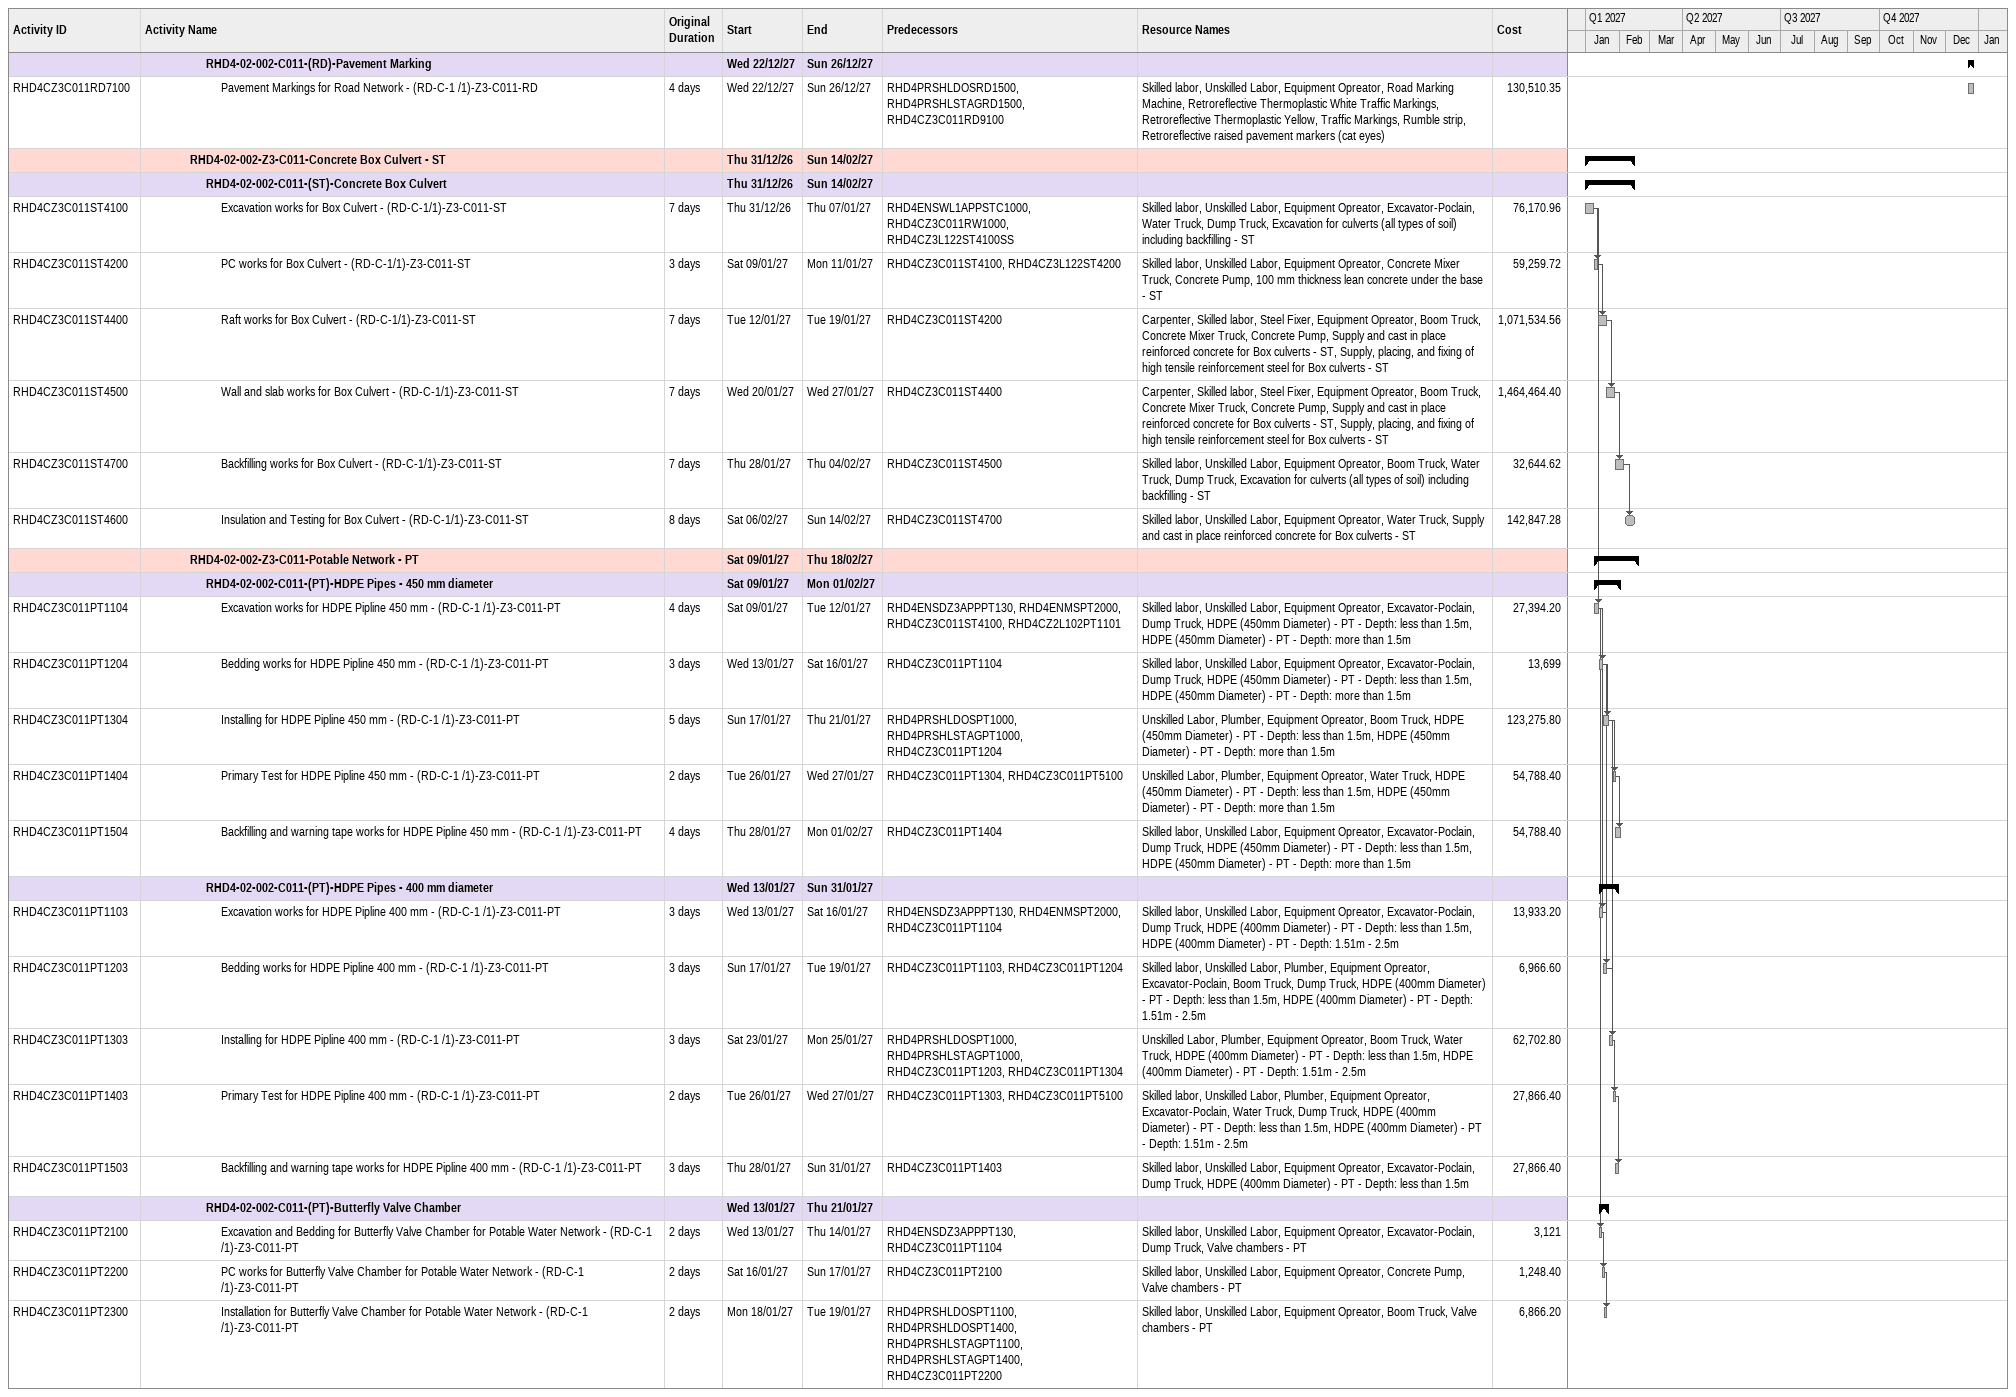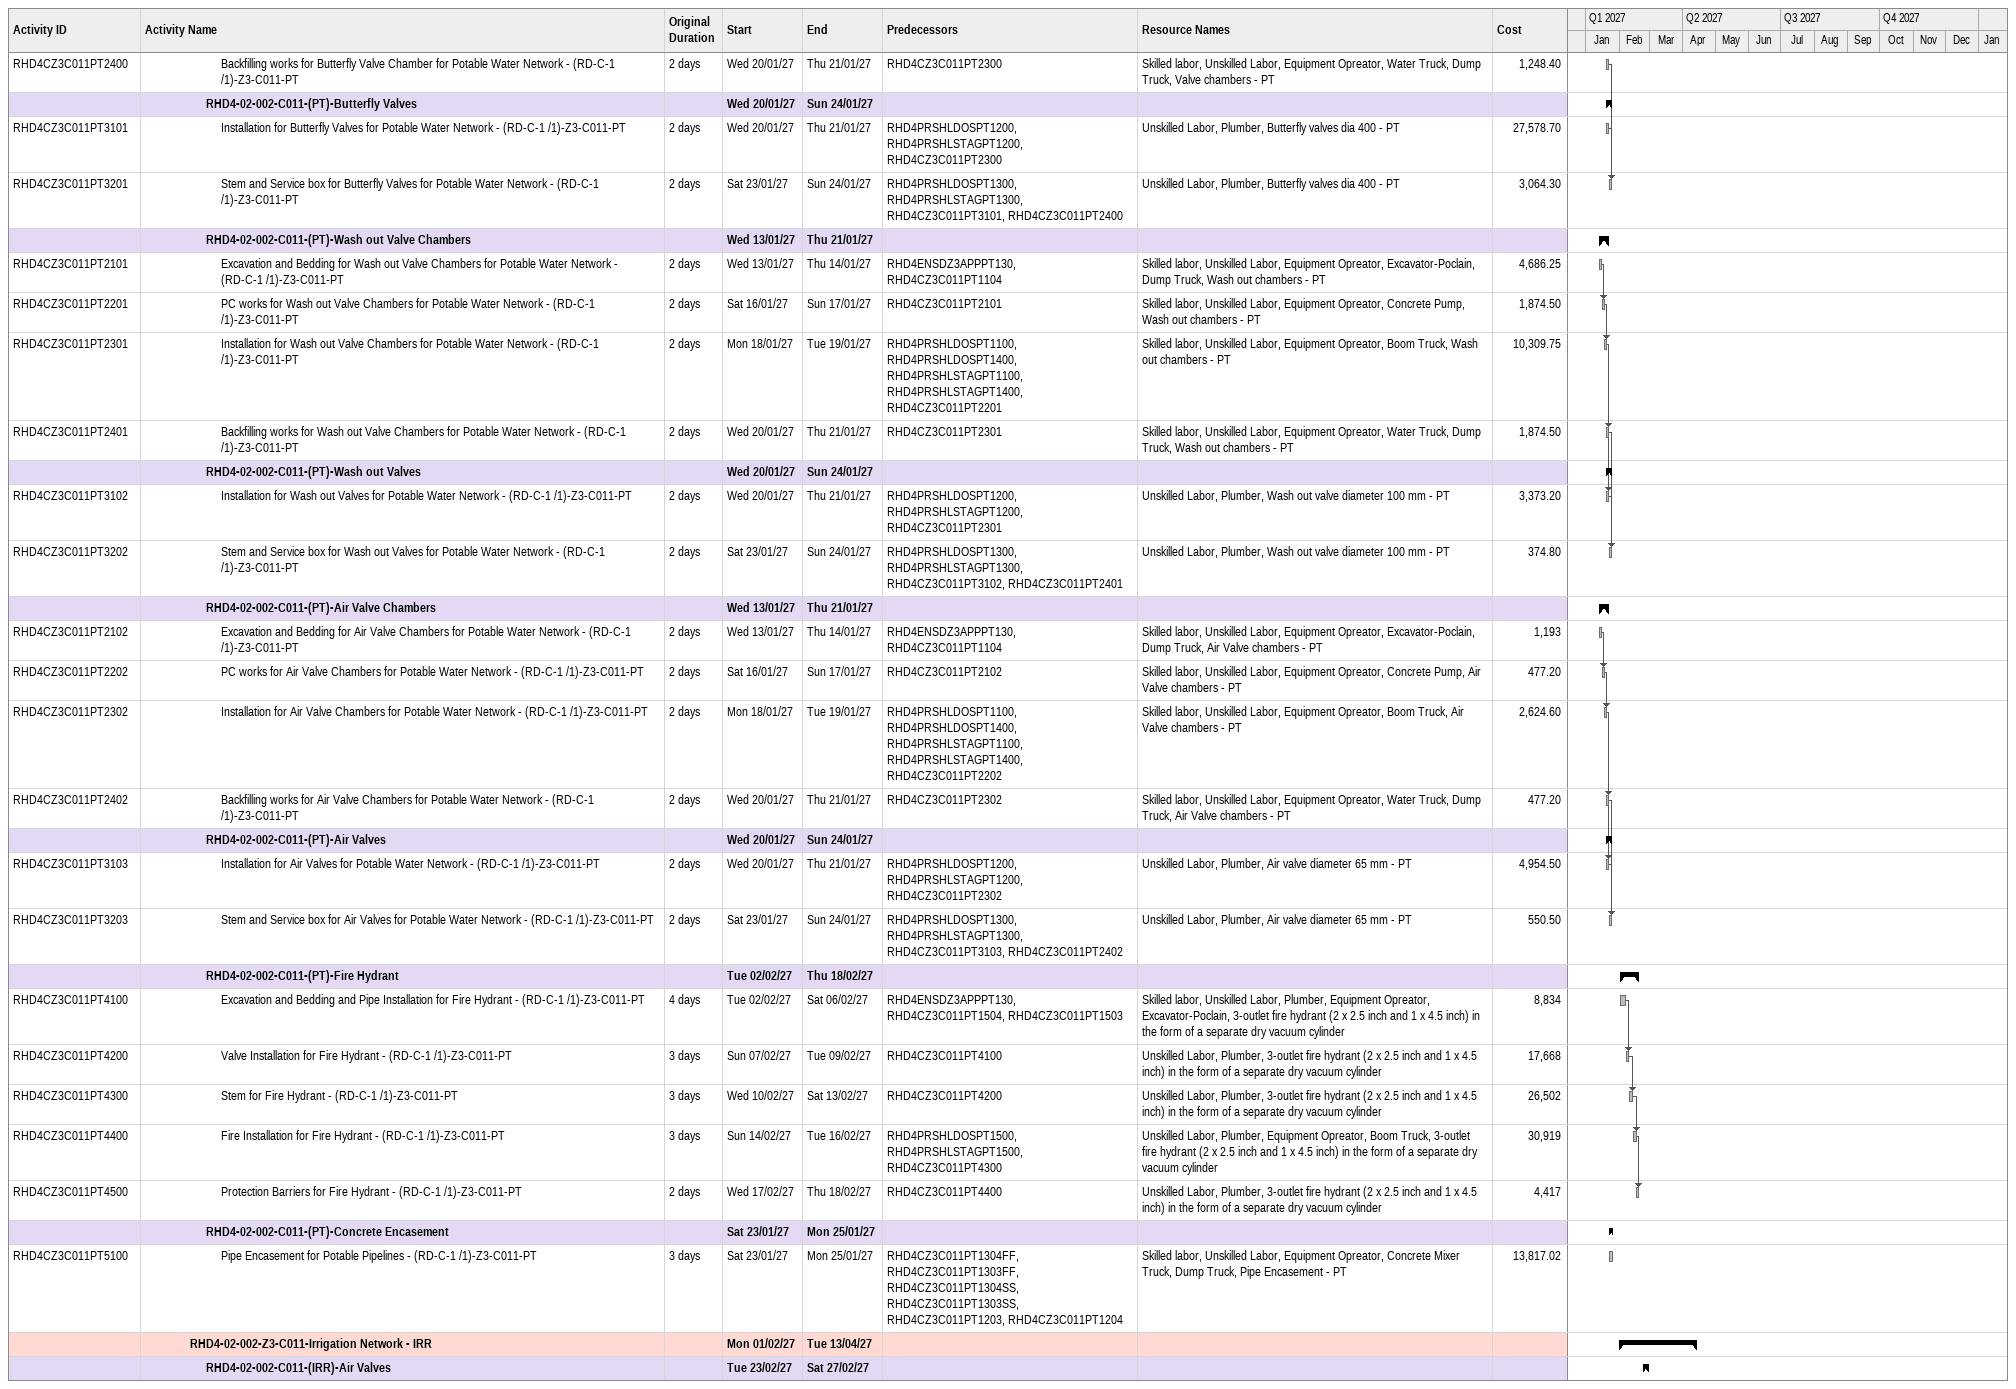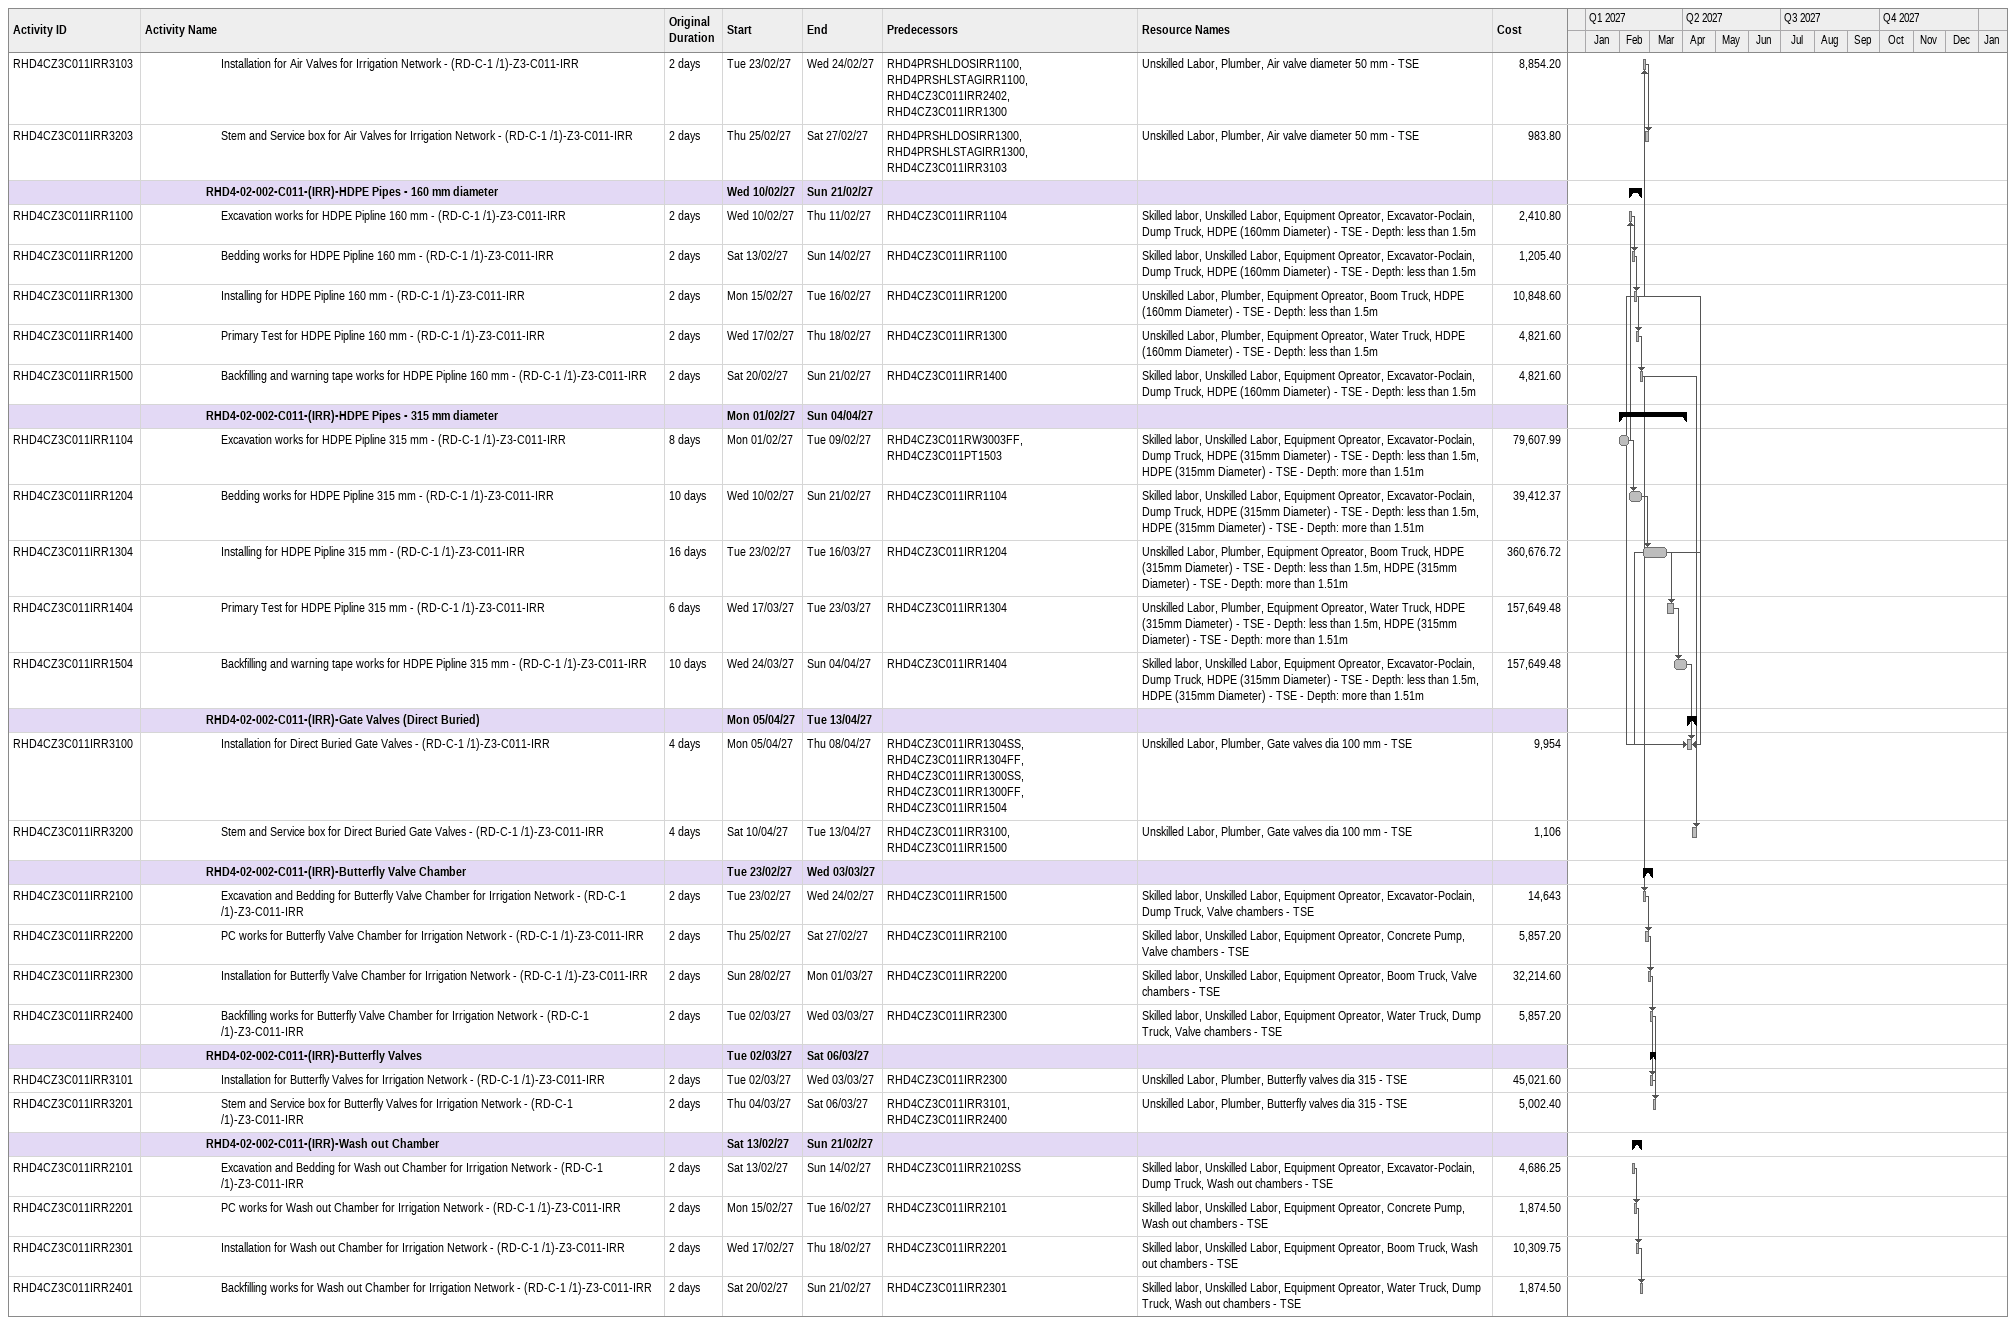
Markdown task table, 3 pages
| ID | Level | Task | Original duration | Start | Finish | Predecessors | Resources | Cost |
|---|---|---|---|---|---|---|---|---|
|  | 5 | **RHD4-02-002-C011-(RD)-Pavement Marking** |  | 2027-12-22 | 2027-12-26 |  |  |  |
| RHD4CZ3C011RD7100 | 6 | Pavement Markings for Road Network - (RD-C-1 /1)-Z3-C011-RD | 4d | 2027-12-22 | 2027-12-26 | RHD4PRSHLDOSRD1500, RHD4PRSHLSTAGRD1500, RHD4CZ3C011RD9100 | Skilled labor, Unskilled Labor, Equipment Opreator, Road Marking Machine, Retroreflective Thermoplastic White Traffic Markings, Retroreflective Thermoplastic Yellow, Traffic Markings, Rumble strip, Retroreflective raised pavement markers (cat eyes) | 130510.35 |
|  | 4 | **RHD4-02-002-Z3-C011-Concrete Box Culvert - ST** |  | 2026-12-31 | 2027-02-14 |  |  |  |
|  | 5 | **RHD4-02-002-C011-(ST)-Concrete Box Culvert** |  | 2026-12-31 | 2027-02-14 |  |  |  |
| RHD4CZ3C011ST4100 | 6 | Excavation works for Box Culvert - (RD-C-1/1)-Z3-C011-ST | 7d | 2026-12-31 | 2027-01-07 | RHD4ENSWL1APPSTC1000, RHD4CZ3C011RW1000, RHD4CZ3L122ST4100SS | Skilled labor, Unskilled Labor, Equipment Opreator, Excavator-Poclain, Water Truck, Dump Truck, Excavation for culverts (all types of soil) including backfilling - ST | 76170.96 |
| RHD4CZ3C011ST4200 | 6 | PC works for Box Culvert - (RD-C-1/1)-Z3-C011-ST | 3d | 2027-01-09 | 2027-01-11 | RHD4CZ3C011ST4100, RHD4CZ3L122ST4200 | Skilled labor, Unskilled Labor, Equipment Opreator, Concrete Mixer Truck, Concrete Pump, 100 mm thickness lean concrete under the base - ST | 59259.72 |
| RHD4CZ3C011ST4400 | 6 | Raft works for Box Culvert - (RD-C-1/1)-Z3-C011-ST | 7d | 2027-01-12 | 2027-01-19 | RHD4CZ3C011ST4200 | Carpenter, Skilled labor, Steel Fixer, Equipment Opreator, Boom Truck, Concrete Mixer Truck, Concrete Pump, Supply and cast in place reinforced concrete for Box culverts - ST, Supply, placing, and fixing of high tensile reinforcement steel for Box culverts - ST | 1071534.56 |
| RHD4CZ3C011ST4500 | 6 | Wall and slab works for Box Culvert - (RD-C-1/1)-Z3-C011-ST | 7d | 2027-01-20 | 2027-01-27 | RHD4CZ3C011ST4400 | Carpenter, Skilled labor, Steel Fixer, Equipment Opreator, Boom Truck, Concrete Mixer Truck, Concrete Pump, Supply and cast in place reinforced concrete for Box culverts - ST, Supply, placing, and fixing of high tensile reinforcement steel for Box culverts - ST | 1464464.40 |
| RHD4CZ3C011ST4700 | 6 | Backfilling works for Box Culvert - (RD-C-1/1)-Z3-C011-ST | 7d | 2027-01-28 | 2027-02-04 | RHD4CZ3C011ST4500 | Skilled labor, Unskilled Labor, Equipment Opreator, Boom Truck, Water Truck, Dump Truck, Excavation for culverts (all types of soil) including backfilling - ST | 32644.62 |
| RHD4CZ3C011ST4600 | 6 | Insulation and Testing for Box Culvert - (RD-C-1/1)-Z3-C011-ST | 8d | 2027-02-06 | 2027-02-14 | RHD4CZ3C011ST4700 | Skilled labor, Unskilled Labor, Equipment Opreator, Water Truck, Supply and cast in place reinforced concrete for Box culverts - ST | 142847.28 |
|  | 4 | **RHD4-02-002-Z3-C011-Potable Network - PT** |  | 2027-01-09 | 2027-02-18 |  |  |  |
|  | 5 | **RHD4-02-002-C011-(PT)-HDPE Pipes - 450 mm diameter** |  | 2027-01-09 | 2027-02-01 |  |  |  |
| RHD4CZ3C011PT1104 | 6 | Excavation works for HDPE Pipline 450 mm - (RD-C-1 /1)-Z3-C011-PT | 4d | 2027-01-09 | 2027-01-12 | RHD4ENSDZ3APPPT130, RHD4ENMSPT2000, RHD4CZ3C011ST4100, RHD4CZ2L102PT1101 | Skilled labor, Unskilled Labor, Equipment Opreator, Excavator-Poclain, Dump Truck, HDPE (450mm Diameter) - PT - Depth: less than 1.5m, HDPE (450mm Diameter) - PT - Depth: more than 1.5m | 27394.20 |
| RHD4CZ3C011PT1204 | 6 | Bedding works for HDPE Pipline 450 mm - (RD-C-1 /1)-Z3-C011-PT | 3d | 2027-01-13 | 2027-01-16 | RHD4CZ3C011PT1104 | Skilled labor, Unskilled Labor, Equipment Opreator, Excavator-Poclain, Dump Truck, HDPE (450mm Diameter) - PT - Depth: less than 1.5m, HDPE (450mm Diameter) - PT - Depth: more than 1.5m | 13699 |
| RHD4CZ3C011PT1304 | 6 | Installing for HDPE Pipline 450 mm - (RD-C-1 /1)-Z3-C011-PT | 5d | 2027-01-17 | 2027-01-21 | RHD4PRSHLDOSPT1000, RHD4PRSHLSTAGPT1000, RHD4CZ3C011PT1204 | Unskilled Labor, Plumber, Equipment Opreator, Boom Truck, HDPE (450mm Diameter) - PT - Depth: less than 1.5m, HDPE (450mm Diameter) - PT - Depth: more than 1.5m | 123275.80 |
| RHD4CZ3C011PT1404 | 6 | Primary Test for HDPE Pipline 450 mm - (RD-C-1 /1)-Z3-C011-PT | 2d | 2027-01-26 | 2027-01-27 | RHD4CZ3C011PT1304, RHD4CZ3C011PT5100 | Unskilled Labor, Plumber, Equipment Opreator, Water Truck, HDPE (450mm Diameter) - PT - Depth: less than 1.5m, HDPE (450mm Diameter) - PT - Depth: more than 1.5m | 54788.40 |
| RHD4CZ3C011PT1504 | 6 | Backfilling and warning tape works for HDPE Pipline 450 mm - (RD-C-1 /1)-Z3-C011-PT | 4d | 2027-01-28 | 2027-02-01 | RHD4CZ3C011PT1404 | Skilled labor, Unskilled Labor, Equipment Opreator, Excavator-Poclain, Dump Truck, HDPE (450mm Diameter) - PT - Depth: less than 1.5m, HDPE (450mm Diameter) - PT - Depth: more than 1.5m | 54788.40 |
|  | 5 | **RHD4-02-002-C011-(PT)-HDPE Pipes - 400 mm diameter** |  | 2027-01-13 | 2027-01-31 |  |  |  |
| RHD4CZ3C011PT1103 | 6 | Excavation works for HDPE Pipline 400 mm - (RD-C-1 /1)-Z3-C011-PT | 3d | 2027-01-13 | 2027-01-16 | RHD4ENSDZ3APPPT130, RHD4ENMSPT2000, RHD4CZ3C011PT1104 | Skilled labor, Unskilled Labor, Equipment Opreator, Excavator-Poclain, Dump Truck, HDPE (400mm Diameter) - PT - Depth: less than 1.5m, HDPE (400mm Diameter) - PT - Depth: 1.51m - 2.5m | 13933.20 |
| RHD4CZ3C011PT1203 | 6 | Bedding works for HDPE Pipline 400 mm - (RD-C-1 /1)-Z3-C011-PT | 3d | 2027-01-17 | 2027-01-19 | RHD4CZ3C011PT1103, RHD4CZ3C011PT1204 | Skilled labor, Unskilled Labor, Plumber, Equipment Opreator, Excavator-Poclain, Boom Truck, Dump Truck, HDPE (400mm Diameter) - PT - Depth: less than 1.5m, HDPE (400mm Diameter) - PT - Depth: 1.51m - 2.5m | 6966.60 |
| RHD4CZ3C011PT1303 | 6 | Installing for HDPE Pipline 400 mm - (RD-C-1 /1)-Z3-C011-PT | 3d | 2027-01-23 | 2027-01-25 | RHD4PRSHLDOSPT1000, RHD4PRSHLSTAGPT1000, RHD4CZ3C011PT1203, RHD4CZ3C011PT1304 | Unskilled Labor, Plumber, Equipment Opreator, Boom Truck, Water Truck, HDPE (400mm Diameter) - PT - Depth: less than 1.5m, HDPE (400mm Diameter) - PT - Depth: 1.51m - 2.5m | 62702.80 |
| RHD4CZ3C011PT1403 | 6 | Primary Test for HDPE Pipline 400 mm - (RD-C-1 /1)-Z3-C011-PT | 2d | 2027-01-26 | 2027-01-27 | RHD4CZ3C011PT1303, RHD4CZ3C011PT5100 | Skilled labor, Unskilled Labor, Plumber, Equipment Opreator, Excavator-Poclain, Water Truck, Dump Truck, HDPE (400mm Diameter) - PT - Depth: less than 1.5m, HDPE (400mm Diameter) - PT - Depth: 1.51m - 2.5m | 27866.40 |
| RHD4CZ3C011PT1503 | 6 | Backfilling and warning tape works for HDPE Pipline 400 mm - (RD-C-1 /1)-Z3-C011-PT | 3d | 2027-01-28 | 2027-01-31 | RHD4CZ3C011PT1403 | Skilled labor, Unskilled Labor, Equipment Opreator, Excavator-Poclain, Dump Truck, HDPE (400mm Diameter) - PT - Depth: less than 1.5m | 27866.40 |
|  | 5 | **RHD4-02-002-C011-(PT)-Butterfly Valve Chamber** |  | 2027-01-13 | 2027-01-21 |  |  |  |
| RHD4CZ3C011PT2100 | 6 | Excavation and Bedding for Butterfly Valve Chamber for Potable Water Network - (RD-C-1 /1)-Z3-C011-PT | 2d | 2027-01-13 | 2027-01-14 | RHD4ENSDZ3APPPT130, RHD4CZ3C011PT1104 | Skilled labor, Unskilled Labor, Equipment Opreator, Excavator-Poclain, Dump Truck, Valve chambers - PT | 3121 |
| RHD4CZ3C011PT2200 | 6 | PC works for Butterfly Valve Chamber for Potable Water Network - (RD-C-1 /1)-Z3-C011-PT | 2d | 2027-01-16 | 2027-01-17 | RHD4CZ3C011PT2100 | Skilled labor, Unskilled Labor, Equipment Opreator, Concrete Pump, Valve chambers - PT | 1248.40 |
| RHD4CZ3C011PT2300 | 6 | Installation for Butterfly Valve Chamber for Potable Water Network - (RD-C-1 /1)-Z3-C011-PT | 2d | 2027-01-18 | 2027-01-19 | RHD4PRSHLDOSPT1100, RHD4PRSHLDOSPT1400, RHD4PRSHLSTAGPT1100, RHD4PRSHLSTAGPT1400, RHD4CZ3C011PT2200 | Skilled labor, Unskilled Labor, Equipment Opreator, Boom Truck, Valve chambers - PT | 6866.20 |
| RHD4CZ3C011PT2400 | 6 | Backfilling works for Butterfly Valve Chamber for Potable Water Network - (RD-C-1 /1)-Z3-C011-PT | 2d | 2027-01-20 | 2027-01-21 | RHD4CZ3C011PT2300 | Skilled labor, Unskilled Labor, Equipment Opreator, Water Truck, Dump Truck, Valve chambers - PT | 1248.40 |
|  | 5 | **RHD4-02-002-C011-(PT)-Butterfly Valves** |  | 2027-01-20 | 2027-01-24 |  |  |  |
| RHD4CZ3C011PT3101 | 6 | Installation for Butterfly Valves for Potable Water Network - (RD-C-1 /1)-Z3-C011-PT | 2d | 2027-01-20 | 2027-01-21 | RHD4PRSHLDOSPT1200, RHD4PRSHLSTAGPT1200, RHD4CZ3C011PT2300 | Unskilled Labor, Plumber, Butterfly valves dia 400 - PT | 27578.70 |
| RHD4CZ3C011PT3201 | 6 | Stem and Service box for Butterfly Valves for Potable Water Network - (RD-C-1 /1)-Z3-C011-PT | 2d | 2027-01-23 | 2027-01-24 | RHD4PRSHLDOSPT1300, RHD4PRSHLSTAGPT1300, RHD4CZ3C011PT3101, RHD4CZ3C011PT2400 | Unskilled Labor, Plumber, Butterfly valves dia 400 - PT | 3064.30 |
|  | 5 | **RHD4-02-002-C011-(PT)-Wash out Valve Chambers** |  | 2027-01-13 | 2027-01-21 |  |  |  |
| RHD4CZ3C011PT2101 | 6 | Excavation and Bedding for Wash out Valve Chambers for Potable Water Network - (RD-C-1 /1)-Z3-C011-PT | 2d | 2027-01-13 | 2027-01-14 | RHD4ENSDZ3APPPT130, RHD4CZ3C011PT1104 | Skilled labor, Unskilled Labor, Equipment Opreator, Excavator-Poclain, Dump Truck, Wash out chambers - PT | 4686.25 |
| RHD4CZ3C011PT2201 | 6 | PC works for Wash out Valve Chambers for Potable Water Network - (RD-C-1 /1)-Z3-C011-PT | 2d | 2027-01-16 | 2027-01-17 | RHD4CZ3C011PT2101 | Skilled labor, Unskilled Labor, Equipment Opreator, Concrete Pump, Wash out chambers - PT | 1874.50 |
| RHD4CZ3C011PT2301 | 6 | Installation for Wash out Valve Chambers for Potable Water Network - (RD-C-1 /1)-Z3-C011-PT | 2d | 2027-01-18 | 2027-01-19 | RHD4PRSHLDOSPT1100, RHD4PRSHLDOSPT1400, RHD4PRSHLSTAGPT1100, RHD4PRSHLSTAGPT1400, RHD4CZ3C011PT2201 | Skilled labor, Unskilled Labor, Equipment Opreator, Boom Truck, Wash out chambers - PT | 10309.75 |
| RHD4CZ3C011PT2401 | 6 | Backfilling works for Wash out Valve Chambers for Potable Water Network - (RD-C-1 /1)-Z3-C011-PT | 2d | 2027-01-20 | 2027-01-21 | RHD4CZ3C011PT2301 | Skilled labor, Unskilled Labor, Equipment Opreator, Water Truck, Dump Truck, Wash out chambers - PT | 1874.50 |
|  | 5 | **RHD4-02-002-C011-(PT)-Wash out Valves** |  | 2027-01-20 | 2027-01-24 |  |  |  |
| RHD4CZ3C011PT3102 | 6 | Installation for Wash out Valves for Potable Water Network - (RD-C-1 /1)-Z3-C011-PT | 2d | 2027-01-20 | 2027-01-21 | RHD4PRSHLDOSPT1200, RHD4PRSHLSTAGPT1200, RHD4CZ3C011PT2301 | Unskilled Labor, Plumber, Wash out valve diameter 100 mm - PT | 3373.20 |
| RHD4CZ3C011PT3202 | 6 | Stem and Service box for Wash out Valves for Potable Water Network - (RD-C-1 /1)-Z3-C011-PT | 2d | 2027-01-23 | 2027-01-24 | RHD4PRSHLDOSPT1300, RHD4PRSHLSTAGPT1300, RHD4CZ3C011PT3102, RHD4CZ3C011PT2401 | Unskilled Labor, Plumber, Wash out valve diameter 100 mm - PT | 374.80 |
|  | 5 | **RHD4-02-002-C011-(PT)-Air Valve Chambers** |  | 2027-01-13 | 2027-01-21 |  |  |  |
| RHD4CZ3C011PT2102 | 6 | Excavation and Bedding for Air Valve Chambers for Potable Water Network - (RD-C-1 /1)-Z3-C011-PT | 2d | 2027-01-13 | 2027-01-14 | RHD4ENSDZ3APPPT130, RHD4CZ3C011PT1104 | Skilled labor, Unskilled Labor, Equipment Opreator, Excavator-Poclain, Dump Truck, Air Valve chambers - PT | 1193 |
| RHD4CZ3C011PT2202 | 6 | PC works for Air Valve Chambers for Potable Water Network - (RD-C-1 /1)-Z3-C011-PT | 2d | 2027-01-16 | 2027-01-17 | RHD4CZ3C011PT2102 | Skilled labor, Unskilled Labor, Equipment Opreator, Concrete Pump, Air Valve chambers - PT | 477.20 |
| RHD4CZ3C011PT2302 | 6 | Installation for Air Valve Chambers for Potable Water Network - (RD-C-1 /1)-Z3-C011-PT | 2d | 2027-01-18 | 2027-01-19 | RHD4PRSHLDOSPT1100, RHD4PRSHLDOSPT1400, RHD4PRSHLSTAGPT1100, RHD4PRSHLSTAGPT1400, RHD4CZ3C011PT2202 | Skilled labor, Unskilled Labor, Equipment Opreator, Boom Truck, Air Valve chambers - PT | 2624.60 |
| RHD4CZ3C011PT2402 | 6 | Backfilling works for Air Valve Chambers for Potable Water Network - (RD-C-1 /1)-Z3-C011-PT | 2d | 2027-01-20 | 2027-01-21 | RHD4CZ3C011PT2302 | Skilled labor, Unskilled Labor, Equipment Opreator, Water Truck, Dump Truck, Air Valve chambers - PT | 477.20 |
|  | 5 | **RHD4-02-002-C011-(PT)-Air Valves** |  | 2027-01-20 | 2027-01-24 |  |  |  |
| RHD4CZ3C011PT3103 | 6 | Installation for Air Valves for Potable Water Network - (RD-C-1 /1)-Z3-C011-PT | 2d | 2027-01-20 | 2027-01-21 | RHD4PRSHLDOSPT1200, RHD4PRSHLSTAGPT1200, RHD4CZ3C011PT2302 | Unskilled Labor, Plumber, Air valve diameter 65 mm - PT | 4954.50 |
| RHD4CZ3C011PT3203 | 6 | Stem and Service box for Air Valves for Potable Water Network - (RD-C-1 /1)-Z3-C011-PT | 2d | 2027-01-23 | 2027-01-24 | RHD4PRSHLDOSPT1300, RHD4PRSHLSTAGPT1300, RHD4CZ3C011PT3103, RHD4CZ3C011PT2402 | Unskilled Labor, Plumber, Air valve diameter 65 mm - PT | 550.50 |
|  | 5 | **RHD4-02-002-C011-(PT)-Fire Hydrant** |  | 2027-02-02 | 2027-02-18 |  |  |  |
| RHD4CZ3C011PT4100 | 6 | Excavation and Bedding and Pipe Installation for Fire Hydrant - (RD-C-1 /1)-Z3-C011-PT | 4d | 2027-02-02 | 2027-02-06 | RHD4ENSDZ3APPPT130, RHD4CZ3C011PT1504, RHD4CZ3C011PT1503 | Skilled labor, Unskilled Labor, Plumber, Equipment Opreator, Excavator-Poclain, 3-outlet fire hydrant (2 x 2.5 inch and 1 x 4.5 inch) in the form of a separate dry vacuum cylinder | 8834 |
| RHD4CZ3C011PT4200 | 6 | Valve Installation for Fire Hydrant - (RD-C-1 /1)-Z3-C011-PT | 3d | 2027-02-07 | 2027-02-09 | RHD4CZ3C011PT4100 | Unskilled Labor, Plumber, 3-outlet fire hydrant (2 x 2.5 inch and 1 x 4.5 inch) in the form of a separate dry vacuum cylinder | 17668 |
| RHD4CZ3C011PT4300 | 6 | Stem for Fire Hydrant - (RD-C-1 /1)-Z3-C011-PT | 3d | 2027-02-10 | 2027-02-13 | RHD4CZ3C011PT4200 | Unskilled Labor, Plumber, 3-outlet fire hydrant (2 x 2.5 inch and 1 x 4.5 inch) in the form of a separate dry vacuum cylinder | 26502 |
| RHD4CZ3C011PT4400 | 6 | Fire Installation for Fire Hydrant - (RD-C-1 /1)-Z3-C011-PT | 3d | 2027-02-14 | 2027-02-16 | RHD4PRSHLDOSPT1500, RHD4PRSHLSTAGPT1500, RHD4CZ3C011PT4300 | Unskilled Labor, Plumber, Equipment Opreator, Boom Truck, 3-outlet fire hydrant (2 x 2.5 inch and 1 x 4.5 inch) in the form of a separate dry vacuum cylinder | 30919 |
| RHD4CZ3C011PT4500 | 6 | Protection Barriers for Fire Hydrant - (RD-C-1 /1)-Z3-C011-PT | 2d | 2027-02-17 | 2027-02-18 | RHD4CZ3C011PT4400 | Unskilled Labor, Plumber, 3-outlet fire hydrant (2 x 2.5 inch and 1 x 4.5 inch) in the form of a separate dry vacuum cylinder | 4417 |
|  | 5 | **RHD4-02-002-C011-(PT)-Concrete Encasement** |  | 2027-01-23 | 2027-01-25 |  |  |  |
| RHD4CZ3C011PT5100 | 6 | Pipe Encasement for Potable Pipelines - (RD-C-1 /1)-Z3-C011-PT | 3d | 2027-01-23 | 2027-01-25 | RHD4CZ3C011PT1304FF, RHD4CZ3C011PT1303FF, RHD4CZ3C011PT1304SS, RHD4CZ3C011PT1303SS, RHD4CZ3C011PT1203, RHD4CZ3C011PT1204 | Skilled labor, Unskilled Labor, Equipment Opreator, Concrete Mixer Truck, Dump Truck, Pipe Encasement - PT | 13817.02 |
|  | 4 | **RHD4-02-002-Z3-C011-Irrigation Network - IRR** |  | 2027-02-01 | 2027-04-13 |  |  |  |
|  | 5 | **RHD4-02-002-C011-(IRR)-Air Valves** |  | 2027-02-23 | 2027-02-27 |  |  |  |
| RHD4CZ3C011IRR3103 | 6 | Installation for Air Valves for Irrigation Network - (RD-C-1 /1)-Z3-C011-IRR | 2d | 2027-02-23 | 2027-02-24 | RHD4PRSHLDOSIRR1100, RHD4PRSHLSTAGIRR1100, RHD4CZ3C011IRR2402, RHD4CZ3C011IRR1300 | Unskilled Labor, Plumber, Air valve diameter 50 mm - TSE | 8854.20 |
| RHD4CZ3C011IRR3203 | 6 | Stem and Service box for Air Valves for Irrigation Network - (RD-C-1 /1)-Z3-C011-IRR | 2d | 2027-02-25 | 2027-02-27 | RHD4PRSHLDOSIRR1300, RHD4PRSHLSTAGIRR1300, RHD4CZ3C011IRR3103 | Unskilled Labor, Plumber, Air valve diameter 50 mm - TSE | 983.80 |
|  | 5 | **RHD4-02-002-C011-(IRR)-HDPE Pipes - 160 mm diameter** |  | 2027-02-10 | 2027-02-21 |  |  |  |
| RHD4CZ3C011IRR1100 | 6 | Excavation works for HDPE Pipline 160 mm - (RD-C-1 /1)-Z3-C011-IRR | 2d | 2027-02-10 | 2027-02-11 | RHD4CZ3C011IRR1104 | Skilled labor, Unskilled Labor, Equipment Opreator, Excavator-Poclain, Dump Truck, HDPE (160mm Diameter) - TSE - Depth: less than 1.5m | 2410.80 |
| RHD4CZ3C011IRR1200 | 6 | Bedding works for HDPE Pipline 160 mm - (RD-C-1 /1)-Z3-C011-IRR | 2d | 2027-02-13 | 2027-02-14 | RHD4CZ3C011IRR1100 | Skilled labor, Unskilled Labor, Equipment Opreator, Excavator-Poclain, Dump Truck, HDPE (160mm Diameter) - TSE - Depth: less than 1.5m | 1205.40 |
| RHD4CZ3C011IRR1300 | 6 | Installing for HDPE Pipline 160 mm - (RD-C-1 /1)-Z3-C011-IRR | 2d | 2027-02-15 | 2027-02-16 | RHD4CZ3C011IRR1200 | Unskilled Labor, Plumber, Equipment Opreator, Boom Truck, HDPE (160mm Diameter) - TSE - Depth: less than 1.5m | 10848.60 |
| RHD4CZ3C011IRR1400 | 6 | Primary Test for HDPE Pipline 160 mm - (RD-C-1 /1)-Z3-C011-IRR | 2d | 2027-02-17 | 2027-02-18 | RHD4CZ3C011IRR1300 | Unskilled Labor, Plumber, Equipment Opreator, Water Truck, HDPE (160mm Diameter) - TSE - Depth: less than 1.5m | 4821.60 |
| RHD4CZ3C011IRR1500 | 6 | Backfilling and warning tape works for HDPE Pipline 160 mm - (RD-C-1 /1)-Z3-C011-IRR | 2d | 2027-02-20 | 2027-02-21 | RHD4CZ3C011IRR1400 | Skilled labor, Unskilled Labor, Equipment Opreator, Excavator-Poclain, Dump Truck, HDPE (160mm Diameter) - TSE - Depth: less than 1.5m | 4821.60 |
|  | 5 | **RHD4-02-002-C011-(IRR)-HDPE Pipes - 315 mm diameter** |  | 2027-02-01 | 2027-04-04 |  |  |  |
| RHD4CZ3C011IRR1104 | 6 | Excavation works for HDPE Pipline 315 mm - (RD-C-1 /1)-Z3-C011-IRR | 8d | 2027-02-01 | 2027-02-09 | RHD4CZ3C011RW3003FF, RHD4CZ3C011PT1503 | Skilled labor, Unskilled Labor, Equipment Opreator, Excavator-Poclain, Dump Truck, HDPE (315mm Diameter) - TSE - Depth: less than 1.5m, HDPE (315mm Diameter) - TSE - Depth: more than 1.51m | 79607.99 |
| RHD4CZ3C011IRR1204 | 6 | Bedding works for HDPE Pipline 315 mm - (RD-C-1 /1)-Z3-C011-IRR | 10d | 2027-02-10 | 2027-02-21 | RHD4CZ3C011IRR1104 | Skilled labor, Unskilled Labor, Equipment Opreator, Excavator-Poclain, Dump Truck, HDPE (315mm Diameter) - TSE - Depth: less than 1.5m, HDPE (315mm Diameter) - TSE - Depth: more than 1.51m | 39412.37 |
| RHD4CZ3C011IRR1304 | 6 | Installing for HDPE Pipline 315 mm - (RD-C-1 /1)-Z3-C011-IRR | 16d | 2027-02-23 | 2027-03-16 | RHD4CZ3C011IRR1204 | Unskilled Labor, Plumber, Equipment Opreator, Boom Truck, HDPE (315mm Diameter) - TSE - Depth: less than 1.5m, HDPE (315mm Diameter) - TSE - Depth: more than 1.51m | 360676.72 |
| RHD4CZ3C011IRR1404 | 6 | Primary Test for HDPE Pipline 315 mm - (RD-C-1 /1)-Z3-C011-IRR | 6d | 2027-03-17 | 2027-03-23 | RHD4CZ3C011IRR1304 | Unskilled Labor, Plumber, Equipment Opreator, Water Truck, HDPE (315mm Diameter) - TSE - Depth: less than 1.5m, HDPE (315mm Diameter) - TSE - Depth: more than 1.51m | 157649.48 |
| RHD4CZ3C011IRR1504 | 6 | Backfilling and warning tape works for HDPE Pipline 315 mm - (RD-C-1 /1)-Z3-C011-IRR | 10d | 2027-03-24 | 2027-04-04 | RHD4CZ3C011IRR1404 | Skilled labor, Unskilled Labor, Equipment Opreator, Excavator-Poclain, Dump Truck, HDPE (315mm Diameter) - TSE - Depth: less than 1.5m, HDPE (315mm Diameter) - TSE - Depth: more than 1.51m | 157649.48 |
|  | 5 | **RHD4-02-002-C011-(IRR)-Gate Valves (Direct Buried)** |  | 2027-04-05 | 2027-04-13 |  |  |  |
| RHD4CZ3C011IRR3100 | 6 | Installation for Direct Buried Gate Valves - (RD-C-1 /1)-Z3-C011-IRR | 4d | 2027-04-05 | 2027-04-08 | RHD4CZ3C011IRR1304SS, RHD4CZ3C011IRR1304FF, RHD4CZ3C011IRR1300SS, RHD4CZ3C011IRR1300FF, RHD4CZ3C011IRR1504 | Unskilled Labor, Plumber, Gate valves dia 100 mm - TSE | 9954 |
| RHD4CZ3C011IRR3200 | 6 | Stem and Service box for Direct Buried Gate Valves - (RD-C-1 /1)-Z3-C011-IRR | 4d | 2027-04-10 | 2027-04-13 | RHD4CZ3C011IRR3100, RHD4CZ3C011IRR1500 | Unskilled Labor, Plumber, Gate valves dia 100 mm - TSE | 1106 |
|  | 5 | **RHD4-02-002-C011-(IRR)-Butterfly Valve Chamber** |  | 2027-02-23 | 2027-03-03 |  |  |  |
| RHD4CZ3C011IRR2100 | 6 | Excavation and Bedding for Butterfly Valve Chamber for Irrigation Network - (RD-C-1 /1)-Z3-C011-IRR | 2d | 2027-02-23 | 2027-02-24 | RHD4CZ3C011IRR1500 | Skilled labor, Unskilled Labor, Equipment Opreator, Excavator-Poclain, Dump Truck, Valve chambers - TSE | 14643 |
| RHD4CZ3C011IRR2200 | 6 | PC works for Butterfly Valve Chamber for Irrigation Network - (RD-C-1 /1)-Z3-C011-IRR | 2d | 2027-02-25 | 2027-02-27 | RHD4CZ3C011IRR2100 | Skilled labor, Unskilled Labor, Equipment Opreator, Concrete Pump, Valve chambers - TSE | 5857.20 |
| RHD4CZ3C011IRR2300 | 6 | Installation for Butterfly Valve Chamber for Irrigation Network - (RD-C-1 /1)-Z3-C011-IRR | 2d | 2027-02-28 | 2027-03-01 | RHD4CZ3C011IRR2200 | Skilled labor, Unskilled Labor, Equipment Opreator, Boom Truck, Valve chambers - TSE | 32214.60 |
| RHD4CZ3C011IRR2400 | 6 | Backfilling works for Butterfly Valve Chamber for Irrigation Network - (RD-C-1 /1)-Z3-C011-IRR | 2d | 2027-03-02 | 2027-03-03 | RHD4CZ3C011IRR2300 | Skilled labor, Unskilled Labor, Equipment Opreator, Water Truck, Dump Truck, Valve chambers - TSE | 5857.20 |
|  | 5 | **RHD4-02-002-C011-(IRR)-Butterfly Valves** |  | 2027-03-02 | 2027-03-06 |  |  |  |
| RHD4CZ3C011IRR3101 | 6 | Installation for Butterfly Valves for Irrigation Network - (RD-C-1 /1)-Z3-C011-IRR | 2d | 2027-03-02 | 2027-03-03 | RHD4CZ3C011IRR2300 | Unskilled Labor, Plumber, Butterfly valves dia 315 - TSE | 45021.60 |
| RHD4CZ3C011IRR3201 | 6 | Stem and Service box for Butterfly Valves for Irrigation Network - (RD-C-1 /1)-Z3-C011-IRR | 2d | 2027-03-04 | 2027-03-06 | RHD4CZ3C011IRR3101, RHD4CZ3C011IRR2400 | Unskilled Labor, Plumber, Butterfly valves dia 315 - TSE | 5002.40 |
|  | 5 | **RHD4-02-002-C011-(IRR)-Wash out Chamber** |  | 2027-02-13 | 2027-02-21 |  |  |  |
| RHD4CZ3C011IRR2101 | 6 | Excavation and Bedding for Wash out Chamber for Irrigation Network - (RD-C-1 /1)-Z3-C011-IRR | 2d | 2027-02-13 | 2027-02-14 | RHD4CZ3C011IRR2102SS | Skilled labor, Unskilled Labor, Equipment Opreator, Excavator-Poclain, Dump Truck, Wash out chambers - TSE | 4686.25 |
| RHD4CZ3C011IRR2201 | 6 | PC works for Wash out Chamber for Irrigation Network - (RD-C-1 /1)-Z3-C011-IRR | 2d | 2027-02-15 | 2027-02-16 | RHD4CZ3C011IRR2101 | Skilled labor, Unskilled Labor, Equipment Opreator, Concrete Pump, Wash out chambers - TSE | 1874.50 |
| RHD4CZ3C011IRR2301 | 6 | Installation for Wash out Chamber for Irrigation Network - (RD-C-1 /1)-Z3-C011-IRR | 2d | 2027-02-17 | 2027-02-18 | RHD4CZ3C011IRR2201 | Skilled labor, Unskilled Labor, Equipment Opreator, Boom Truck, Wash out chambers - TSE | 10309.75 |
| RHD4CZ3C011IRR2401 | 6 | Backfilling works for Wash out Chamber for Irrigation Network - (RD-C-1 /1)-Z3-C011-IRR | 2d | 2027-02-20 | 2027-02-21 | RHD4CZ3C011IRR2301 | Skilled labor, Unskilled Labor, Equipment Opreator, Water Truck, Dump Truck, Wash out chambers - TSE | 1874.50 |
